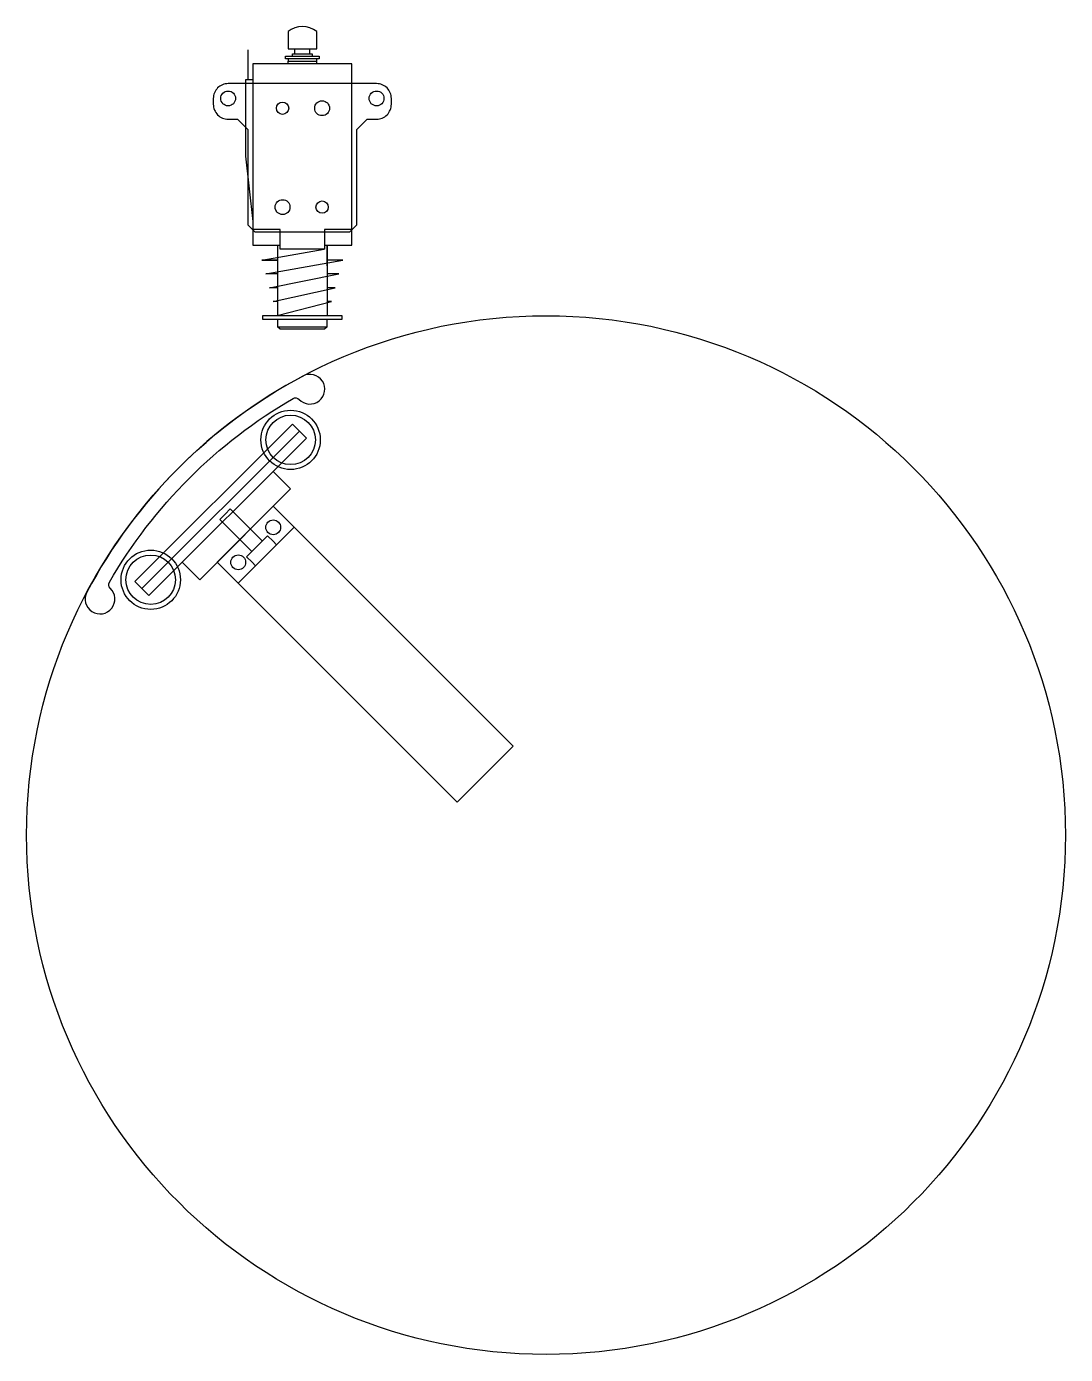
# Model space of a CAD drawing. Header units: inches. Extents: x 0 to 210, y 0 to 268.
import ezdxf

# ---------------------------------------------------------------- set-up
doc = ezdxf.new("R2010")
doc.units = ezdxf.units.IN
doc.header["$MEASUREMENT"] = 0
for name, color, linetype in [('omni wheel', 4, 'Continuous'), ('カバー', 6, 'Continuous'), ('キッカー', 2, 'Continuous'), ('モーター', 1, 'Continuous'), ('穴', 3, 'Continuous')]:
    doc.layers.add(name, color=color, linetype=linetype)

msp = doc.modelspace()

# ---------------------------------------------------------------- linework, layer by layer
msp.add_circle((105, 105), 105)
at = {"layer": 'omni wheel'}
msp.add_line((23.33, 154.85), (55.15, 186.67), dxfattribs=at)
for points in [[(23.33, 154.85), (21.91, 156.27), (53.73, 188.09), (55.15, 186.67), (56.56, 185.26), (24.74, 153.44)], [(53.38, 175), (35, 156.62), (31.46, 160.15), (49.85, 178.54)]]:
    msp.add_lwpolyline(points, close=True, dxfattribs=at)
for centre, radius in [((53.38, 184.9), 6), ((53.38, 184.9), 5), ((25.1, 156.62), 6), ((25.1, 156.62), 5)]:
    msp.add_circle(centre, radius, dxfattribs=at)
at = {"layer": 'カバー'}
msp.add_lwpolyline([(55.87, 197.8, 0.150385), (12.2, 154.13, 2.015193), (16.92, 154.9, -0.347349), (16.74, 156.13, -0.130926), (53.87, 193.26, -0.347349), (55.1, 193.08, 2.015193)], format="xyb", close=True, dxfattribs=at)
at = {"layer": 'キッカー', "ltscale": 0.5}
for p, q in [((44.75, 263.78), (44.75, 257.66)), ((54.25, 262.96), (54.25, 263.96)), ((57.25, 262.96), (57.25, 263.96)), ((52.34, 262.46), (59.16, 262.46)), ((52.85, 260.96), (52.85, 261.46)), ((50.75, 224.26), (50.75, 210.06)), ((60.75, 207.76), (60.75, 209.26))]:
    msp.add_line(p, q, dxfattribs=at)
msp.add_lwpolyline([(52.85, 263.96), (58.65, 263.96), (58.65, 267.46, 0.344828), (52.85, 267.46)], format="xyb", close=True, dxfattribs=at)
for points in [[(60.25, 224.26), (65.75, 224.26), (65.75, 260.96), (45.75, 260.96), (45.75, 224.26), (51.25, 224.26)], [(52.85, 261.96), (52.85, 261.46), (58.65, 261.46)], [(53.75, 262.46), (53.75, 262.96), (57.75, 262.96), (57.75, 262.46)], [(58.65, 260.96), (58.65, 261.46), (58.65, 261.96)], [(45.75, 257.66), (44.25, 257.66), (44.25, 242.23), (45.75, 229.06)], [(65.75, 227.46), (60.25, 227.46), (60.25, 223.46), (51.25, 223.46), (51.25, 227.46), (45.75, 227.46)], [(60.75, 220.06), (60.75, 224.26), (60.75, 210.06)]]:
    msp.add_lwpolyline(points, dxfattribs=at)
for points in [[(52.34, 261.96), (52.34, 262.46), (59.16, 262.46), (59.16, 261.96)], [(47.75, 210.06), (63.75, 210.06), (63.75, 209.26), (47.75, 209.26)]]:
    msp.add_lwpolyline(points, close=True, dxfattribs=at)
at = {"layer": 'キッカー'}
msp.add_lwpolyline([(70.75, 249.74, 0.414214), (73.75, 252.74), (73.75, 253.93, 0.414214), (70.75, 256.93), (40.75, 256.93, 0.414214), (37.75, 253.93), (37.75, 252.74, 0.414214), (40.75, 249.74), (42.63, 249.74), (44.75, 247.62), (44.75, 228.38), (46.16, 226.97), (65.33, 226.97), (66.75, 228.38), (66.75, 247.62), (68.87, 249.74)], format="xyb", close=True, dxfattribs=at)
for points in [[(47.57, 221.26), (50.75, 221.26), (47.57, 221.26), (60.17, 223.46)], [(50.75, 218.46), (48.34, 218.46), (63.92, 221.26), (60.75, 221.26)], [(50.75, 215.66), (49.11, 215.66), (63.15, 218.46), (60.75, 218.46)], [(50.75, 212.86), (49.88, 212.86), (62.39, 215.66), (60.75, 215.66)], [(50.65, 210.06), (61.62, 212.86), (60.75, 212.86), (61.62, 212.86)], [(50.75, 209.26), (50.75, 207.76), (60.75, 207.76), (60.25, 207.26), (51.25, 207.26), (50.75, 207.76)]]:
    msp.add_lwpolyline(points, dxfattribs=at)
at = {"layer": 'キッカー', "ltscale": 0.5}
for centre in [(51.75, 251.96), (59.75, 231.96)]:
    msp.add_circle(centre, 1.25, dxfattribs=at)
at = {"layer": 'キッカー'}
for centre in [(59.75, 251.96), (51.75, 231.96)]:
    msp.add_circle(centre, 1.5, dxfattribs=at)
at = {"layer": 'モーター'}
msp.add_lwpolyline([(48.43, 161.57), (54.09, 167.23), (98.35, 122.96), (92.7, 117.3), (87.04, 111.65), (42.77, 155.91), (48.43, 161.57), (42.77, 155.91), (38.53, 160.15), (44.19, 165.81), (49.85, 171.47), (54.09, 167.23)], close=True, dxfattribs=at)
for points in [[(45.53, 162.35), (39.06, 168.82), (40.12, 169.88), (40.12, 169.88), (40.12, 169.88), (41.18, 170.94), (47.65, 164.47)], [(46.31, 159.45), (45.6, 160.15), (44.47, 161.28), (46.59, 163.41), (48.72, 165.53), (49.85, 164.4), (50.55, 163.69)]]:
    msp.add_lwpolyline(points, dxfattribs=at)
at = {"layer": '穴'}
for centre in [(40.75, 253.93), (70.75, 253.93), (49.85, 167.22), (42.78, 160.15)]:
    msp.add_circle(centre, 1.5, dxfattribs=at)

doc.saveas('drawing.dxf')
